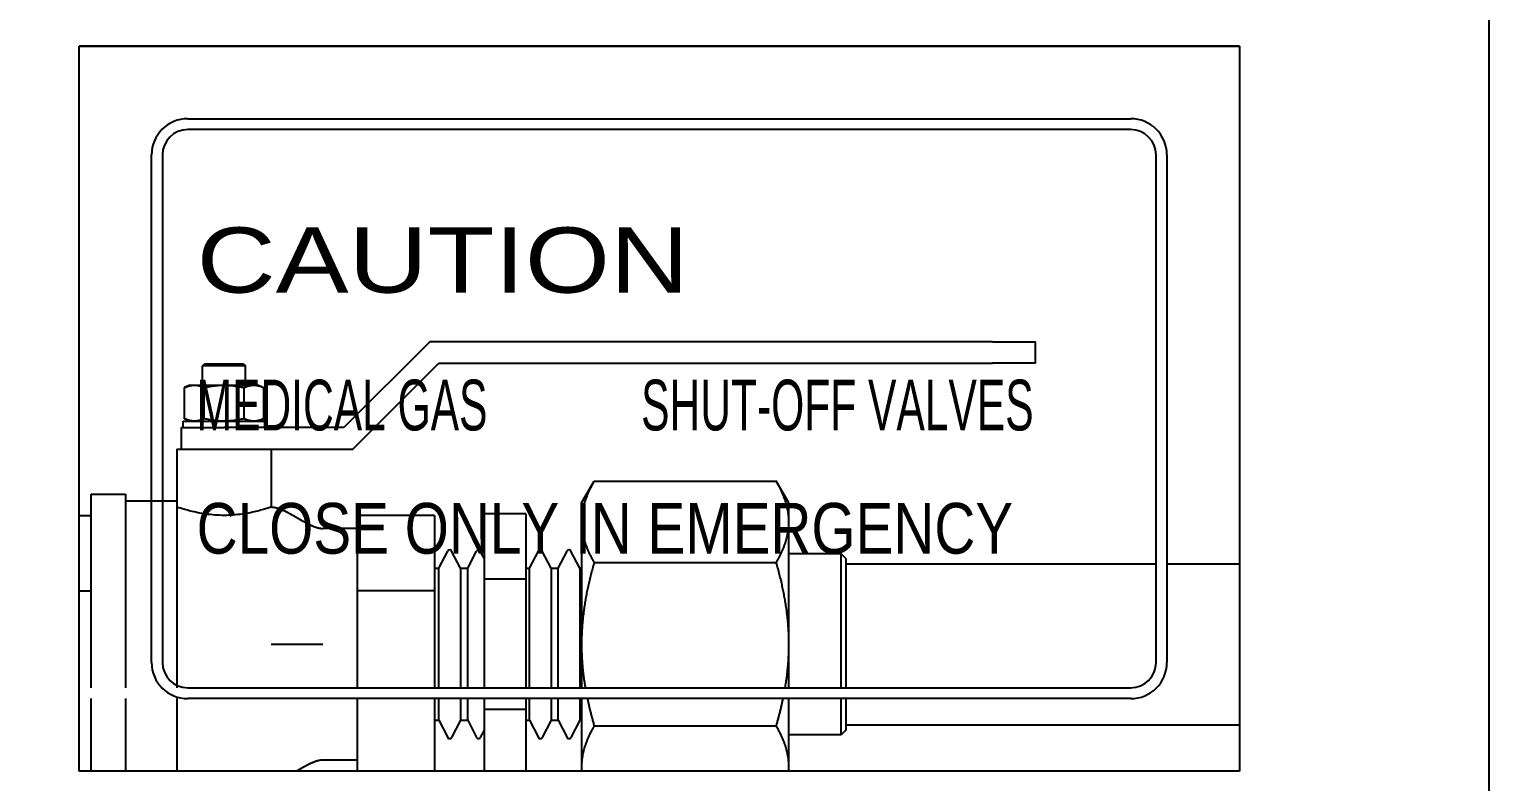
# Model space of a CAD drawing. Header units: millimetres. Extents: x 10903 to 284569, y 2319 to 62017.
# Drawn here: x 239131 to 239634, y 20437 to 20697 of the extents above; entities that cross this region are included whole.
import ezdxf

# ---------------------------------------------------------------- set-up
doc = ezdxf.new("R2010")
doc.units = ezdxf.units.MM
doc.layers.add('cps', color=7, linetype='Continuous')
doc.layers.add('CPST', color=6, linetype='Continuous')
doc.styles.add('SANSSERIF', font='sas_____.pfb', dxfattribs={"height": 10})

msp = doc.modelspace()

# ---------------------------------------------------------------- linework, layer by layer
at = {"layer": 'cps'}
for p, q in [((239548.08, 20690.7), (239148.08, 20690.7)), ((239148.08, 20690.7), (239548.08, 20690.7)), ((239148.08, 20690.7), (239548.08, 20690.7)), ((239548.08, 20690.7), (239148.08, 20690.7)), ((239148.08, 20440.7), (239148.08, 20690.7)), ((239548.08, 20690.7), (239548.08, 20440.7)), ((239548.08, 20690.7), (239548.08, 20440.7)), ((239185.58, 20665.7), (239510.58, 20665.7)), ((239185.58, 20665.7), (239510.58, 20665.7)), ((239510.58, 20661.95), (239185.58, 20661.95)), ((239510.58, 20661.95), (239185.58, 20661.95)), ((239173.08, 20478.2), (239173.08, 20653.2)), ((239173.08, 20478.2), (239173.08, 20653.2)), ((239176.83, 20653.2), (239176.83, 20478.2)), ((239176.83, 20653.2), (239176.83, 20478.2)), ((239519.33, 20478.2), (239519.33, 20653.2)), ((239519.33, 20478.2), (239519.33, 20653.2)), ((239523.08, 20653.2), (239523.08, 20478.2)), ((239523.08, 20653.2), (239523.08, 20478.2)), ((239185.58, 20469.45), (239510.58, 20469.45)), ((239185.58, 20469.45), (239510.58, 20469.45)), ((239510.58, 20465.7), (239185.58, 20465.7)), ((239510.58, 20465.7), (239185.58, 20465.7)), ((239548.08, 20440.7), (239148.08, 20440.7)), ((239548.08, 20440.7), (239148.08, 20440.7))]:
    msp.add_line(p, q, dxfattribs=at)
at = {"layer": 'cps', "color": 8}
for p, q in [((239269, 20588.76), (239239.4, 20559.17)), ((239269, 20588.76), (239239.4, 20559.17)), ((239462.93, 20588.76), (239269, 20588.76)), ((239462.93, 20588.76), (239269, 20588.76)), ((239462.93, 20588.76), (239477.72, 20588.76)), ((239462.93, 20588.76), (239477.72, 20588.76)), ((239477.72, 20581.36), (239477.72, 20588.76)), ((239477.72, 20581.36), (239477.72, 20588.76)), ((239191.42, 20581.22), (239190.68, 20580.48)), ((239191.42, 20581.22), (239190.68, 20580.48)), ((239198.08, 20580.48), (239190.68, 20580.48)), ((239190.68, 20573.82), (239190.68, 20580.48)), ((239190.68, 20573.82), (239190.68, 20580.48)), ((239198.08, 20580.48), (239190.68, 20580.48)), ((239191.42, 20581.22), (239198.08, 20581.22)), ((239191.42, 20581.22), (239198.08, 20581.22)), ((239198.08, 20581.22), (239204.74, 20581.22)), ((239198.08, 20581.22), (239204.74, 20581.22)), ((239205.48, 20580.48), (239198.08, 20580.48)), ((239205.48, 20580.48), (239198.08, 20580.48)), ((239204.74, 20581.22), (239205.48, 20580.48)), ((239204.74, 20581.22), (239205.48, 20580.48)), ((239205.48, 20573.82), (239205.48, 20580.48)), ((239205.48, 20573.82), (239205.48, 20580.48)), ((239242.47, 20551.77), (239272.06, 20581.36)), ((239242.47, 20551.77), (239272.06, 20581.36)), ((239272.06, 20581.36), (239462.93, 20581.36)), ((239272.06, 20581.36), (239462.93, 20581.36)), ((239477.72, 20581.36), (239462.93, 20581.36)), ((239477.72, 20581.36), (239462.93, 20581.36)), ((239186.24, 20573.82), (239184.41, 20572.96)), ((239186.24, 20573.82), (239184.41, 20572.96)), ((239184.41, 20562.25), (239184.41, 20572.96)), ((239184.41, 20562.25), (239184.41, 20572.96)), ((239186.24, 20573.82), (239198.08, 20573.82)), ((239186.24, 20573.82), (239198.08, 20573.82)), ((239191.25, 20562.25), (239191.25, 20572.96)), ((239191.25, 20562.25), (239191.25, 20572.96)), ((239198.08, 20573.82), (239209.92, 20573.82)), ((239198.08, 20573.82), (239209.92, 20573.82)), ((239204.92, 20572.96), (239204.92, 20562.25)), ((239204.92, 20572.96), (239204.92, 20562.25)), ((239209.92, 20573.82), (239211.75, 20572.96)), ((239209.92, 20573.82), (239211.75, 20572.96)), ((239211.75, 20562.25), (239211.75, 20572.96)), ((239211.75, 20562.25), (239211.75, 20572.96)), ((239183.29, 20559.17), (239183.29, 20551.77)), ((239183.29, 20559.17), (239198.08, 20559.17)), ((239183.29, 20559.17), (239198.08, 20559.17)), ((239183.29, 20559.17), (239183.29, 20551.77)), ((239184.02, 20559.17), (239184.02, 20561.39)), ((239184.02, 20561.39), (239198.08, 20561.39)), ((239184.02, 20561.39), (239198.08, 20561.39)), ((239184.02, 20559.17), (239184.02, 20561.39)), ((239186.24, 20561.39), (239184.41, 20562.25)), ((239186.24, 20561.39), (239184.41, 20562.25)), ((239198.08, 20561.39), (239212.14, 20561.39)), ((239198.08, 20561.39), (239212.14, 20561.39)), ((239239.4, 20559.17), (239198.08, 20559.17)), ((239239.4, 20559.17), (239198.08, 20559.17)), ((239209.92, 20561.39), (239211.75, 20562.25)), ((239209.92, 20561.39), (239211.75, 20562.25)), ((239212.14, 20559.17), (239212.14, 20561.39)), ((239212.14, 20559.17), (239212.14, 20561.39)), ((239181.81, 20551.77), (239204.86, 20551.77)), ((239181.81, 20551.77), (239181.81, 20533.93)), ((239181.81, 20551.77), (239181.81, 20533.93)), ((239181.81, 20551.77), (239204.86, 20551.77)), ((239204.86, 20551.77), (239242.47, 20551.77)), ((239204.86, 20551.77), (239242.47, 20551.77)), ((239214.36, 20551.77), (239214.36, 20531.8)), ((239214.36, 20551.77), (239214.36, 20531.8)), ((239321.28, 20533.2), (239325.64, 20540.74)), ((239321.28, 20533.2), (239325.64, 20540.74)), ((239325.64, 20540.74), (239388.43, 20540.74)), ((239325.64, 20540.74), (239388.43, 20540.74)), ((239392.78, 20533.2), (239388.43, 20540.74)), ((239392.78, 20533.2), (239388.43, 20540.74)), ((239152.21, 20469.45), (239152.21, 20536.24)), ((239152.21, 20536.24), (239164.05, 20536.24)), ((239152.21, 20536.24), (239164.05, 20536.24)), ((239152.21, 20469.45), (239152.21, 20536.24)), ((239164.05, 20536.24), (239164.05, 20469.45)), ((239164.05, 20536.24), (239164.05, 20469.45)), ((239164.05, 20533.93), (239181.81, 20533.93)), ((239164.05, 20533.93), (239181.81, 20533.93)), ((239181.81, 20533.93), (239181.81, 20469.45)), ((239181.81, 20533.93), (239181.81, 20469.45)), ((239321.28, 20533.2), (239321.28, 20526.67)), ((239321.28, 20533.2), (239321.28, 20526.67)), ((239392.78, 20526.67), (239392.78, 20533.2)), ((239392.78, 20526.67), (239392.78, 20533.2)), ((239148.08, 20528.84), (239152.21, 20528.84)), ((239148.08, 20528.84), (239152.21, 20528.84)), ((239243.95, 20528.84), (239243.95, 20502.84)), ((239270.58, 20528.84), (239243.95, 20528.84)), ((239270.58, 20528.84), (239243.95, 20528.84)), ((239243.95, 20528.84), (239243.95, 20502.84)), ((239270.58, 20528.84), (239270.58, 20502.84)), ((239270.58, 20528.84), (239270.58, 20502.84)), ((239287.67, 20529.44), (239287.67, 20506.94)), ((239302.14, 20529.44), (239287.67, 20529.44)), ((239302.14, 20529.44), (239287.67, 20529.44)), ((239287.67, 20529.44), (239287.67, 20506.94)), ((239302.14, 20529.44), (239302.14, 20506.94)), ((239302.14, 20529.44), (239302.14, 20506.94)), ((239243.95, 20524.4), (239232.11, 20524.4)), ((239243.95, 20524.4), (239232.11, 20524.4)), ((239321.28, 20526.67), (239321.28, 20484.45)), ((239321.28, 20526.67), (239321.28, 20484.45)), ((239392.78, 20484.45), (239392.78, 20526.67)), ((239392.78, 20484.45), (239392.78, 20526.67)), ((239272.14, 20510.67), (239275.24, 20516.61)), ((239272.14, 20510.67), (239275.24, 20516.61)), ((239279.56, 20510.67), (239276.47, 20516.61)), ((239279.56, 20510.67), (239276.47, 20516.61)), ((239282.04, 20510.67), (239285.13, 20516.61)), ((239282.04, 20510.67), (239285.13, 20516.61)), ((239287.67, 20514.11), (239286.37, 20516.61)), ((239287.67, 20514.11), (239286.37, 20516.61)), ((239303.38, 20510.67), (239306.47, 20516.61)), ((239303.38, 20510.67), (239306.47, 20516.61)), ((239310.8, 20510.67), (239307.71, 20516.61)), ((239310.8, 20510.67), (239307.71, 20516.61)), ((239313.27, 20510.67), (239316.37, 20516.61)), ((239313.27, 20510.67), (239316.37, 20516.61)), ((239320.69, 20510.67), (239317.6, 20516.61)), ((239320.69, 20510.67), (239317.6, 20516.61)), ((239325.64, 20512.6), (239388.43, 20512.6)), ((239325.64, 20512.6), (239388.43, 20512.6)), ((239410.77, 20515.7), (239392.78, 20515.7)), ((239410.77, 20515.7), (239392.78, 20515.7)), ((239410.77, 20511.51), (239410.77, 20515.7)), ((239412.39, 20514.08), (239410.77, 20515.7)), ((239412.39, 20514.08), (239410.77, 20515.7)), ((239410.77, 20511.51), (239410.77, 20515.7)), ((239412.39, 20514.08), (239412.39, 20510.11)), ((239412.39, 20514.08), (239412.39, 20510.11)), ((239270.58, 20510.67), (239272.14, 20510.67)), ((239270.58, 20510.67), (239272.14, 20510.67)), ((239272.14, 20497.56), (239272.14, 20510.67)), ((239272.14, 20497.56), (239272.14, 20510.67)), ((239279.56, 20510.67), (239279.56, 20497.56)), ((239279.56, 20510.67), (239282.04, 20510.67)), ((239279.56, 20510.67), (239282.04, 20510.67)), ((239279.56, 20510.67), (239279.56, 20497.56)), ((239282.04, 20497.56), (239282.04, 20510.67)), ((239282.04, 20497.56), (239282.04, 20510.67)), ((239302.14, 20510.67), (239303.38, 20510.67)), ((239302.14, 20510.67), (239303.38, 20510.67)), ((239303.38, 20497.56), (239303.38, 20510.67)), ((239303.38, 20497.56), (239303.38, 20510.67)), ((239310.8, 20510.67), (239310.8, 20497.56)), ((239310.8, 20510.67), (239313.27, 20510.67)), ((239310.8, 20510.67), (239313.27, 20510.67)), ((239310.8, 20510.67), (239310.8, 20497.56)), ((239313.27, 20497.56), (239313.27, 20510.67)), ((239313.27, 20497.56), (239313.27, 20510.67)), ((239320.69, 20510.67), (239320.69, 20497.56)), ((239320.69, 20510.67), (239321.28, 20510.67)), ((239320.69, 20510.67), (239321.28, 20510.67)), ((239320.69, 20510.67), (239320.69, 20497.56)), ((239410.77, 20469.45), (239410.77, 20511.51)), ((239410.77, 20469.45), (239410.77, 20511.51)), ((239412.39, 20512.23), (239519.33, 20512.23)), ((239412.39, 20512.23), (239519.33, 20512.23)), ((239412.39, 20510.11), (239412.39, 20469.45)), ((239412.39, 20510.11), (239412.39, 20469.45)), ((239523.08, 20512.23), (239548.08, 20512.23)), ((239523.08, 20512.23), (239548.08, 20512.23)), ((239148.08, 20502.84), (239152.21, 20502.84)), ((239148.08, 20502.84), (239152.21, 20502.84)), ((239270.58, 20502.84), (239243.95, 20502.84)), ((239243.95, 20502.84), (239243.95, 20469.45)), ((239243.95, 20502.84), (239243.95, 20469.45)), ((239270.58, 20502.84), (239243.95, 20502.84)), ((239270.58, 20502.84), (239270.58, 20469.45)), ((239270.58, 20502.84), (239270.58, 20469.45)), ((239287.67, 20506.94), (239287.67, 20469.45)), ((239302.14, 20506.94), (239287.67, 20506.94)), ((239302.14, 20506.94), (239287.67, 20506.94)), ((239287.67, 20506.94), (239287.67, 20469.45)), ((239302.14, 20506.94), (239302.14, 20469.45)), ((239302.14, 20506.94), (239302.14, 20469.45)), ((239272.14, 20469.45), (239272.14, 20497.56)), ((239272.14, 20469.45), (239272.14, 20497.56)), ((239279.56, 20497.56), (239279.56, 20469.45)), ((239279.56, 20497.56), (239279.56, 20469.45)), ((239282.04, 20469.45), (239282.04, 20497.56)), ((239282.04, 20469.45), (239282.04, 20497.56)), ((239303.38, 20469.45), (239303.38, 20497.56)), ((239303.38, 20469.45), (239303.38, 20497.56)), ((239310.8, 20497.56), (239310.8, 20469.45)), ((239310.8, 20497.56), (239310.8, 20469.45)), ((239313.27, 20469.45), (239313.27, 20497.56)), ((239313.27, 20469.45), (239313.27, 20497.56)), ((239320.69, 20497.56), (239320.69, 20469.45)), ((239320.69, 20497.56), (239320.69, 20469.45)), ((239321.28, 20484.45), (239321.28, 20469.45)), ((239321.28, 20484.45), (239321.28, 20469.45)), ((239392.78, 20469.45), (239392.78, 20484.45)), ((239392.78, 20469.45), (239392.78, 20484.45)), ((239152.21, 20440.7), (239152.21, 20465.7)), ((239152.21, 20440.7), (239152.21, 20465.7)), ((239164.05, 20465.7), (239164.05, 20440.7)), ((239164.05, 20465.7), (239164.05, 20440.7)), ((239181.81, 20465.7), (239181.81, 20440.7)), ((239181.81, 20465.7), (239181.81, 20440.7)), ((239243.95, 20465.7), (239243.95, 20440.7)), ((239243.95, 20465.7), (239243.95, 20440.7)), ((239270.58, 20465.7), (239270.58, 20440.7)), ((239270.58, 20465.7), (239270.58, 20440.7)), ((239272.14, 20458.23), (239272.14, 20465.7)), ((239272.14, 20458.23), (239272.14, 20465.7)), ((239279.56, 20465.7), (239279.56, 20458.23)), ((239279.56, 20465.7), (239279.56, 20458.23)), ((239282.04, 20458.23), (239282.04, 20465.7)), ((239282.04, 20458.23), (239282.04, 20465.7)), ((239287.67, 20465.7), (239287.67, 20461.96)), ((239287.67, 20465.7), (239287.67, 20461.96)), ((239302.14, 20465.7), (239302.14, 20461.96)), ((239302.14, 20465.7), (239302.14, 20461.96)), ((239303.38, 20458.23), (239303.38, 20465.7)), ((239303.38, 20458.23), (239303.38, 20465.7)), ((239310.8, 20465.7), (239310.8, 20458.23)), ((239310.8, 20465.7), (239310.8, 20458.23)), ((239313.27, 20458.23), (239313.27, 20465.7)), ((239313.27, 20458.23), (239313.27, 20465.7)), ((239320.69, 20465.7), (239320.69, 20458.23)), ((239320.69, 20465.7), (239320.69, 20458.23)), ((239321.28, 20465.7), (239321.28, 20442.23)), ((239321.28, 20465.7), (239321.28, 20442.23)), ((239392.78, 20442.23), (239392.78, 20465.7)), ((239392.78, 20442.23), (239392.78, 20465.7)), ((239410.77, 20453.2), (239410.77, 20465.7)), ((239410.77, 20453.2), (239410.77, 20465.7)), ((239412.39, 20465.7), (239412.39, 20454.83)), ((239412.39, 20465.7), (239412.39, 20454.83)), ((239270.58, 20458.23), (239272.14, 20458.23)), ((239270.58, 20458.23), (239272.14, 20458.23)), ((239272.14, 20458.23), (239275.24, 20452.29)), ((239272.14, 20458.23), (239275.24, 20452.29)), ((239279.56, 20458.23), (239276.47, 20452.29)), ((239279.56, 20458.23), (239276.47, 20452.29)), ((239279.56, 20458.23), (239282.04, 20458.23)), ((239279.56, 20458.23), (239282.04, 20458.23)), ((239282.04, 20458.23), (239285.13, 20452.29)), ((239282.04, 20458.23), (239285.13, 20452.29)), ((239287.67, 20461.96), (239287.67, 20440.7)), ((239302.14, 20461.96), (239287.67, 20461.96)), ((239302.14, 20461.96), (239287.67, 20461.96)), ((239287.67, 20461.96), (239287.67, 20440.7)), ((239302.14, 20461.96), (239302.14, 20440.7)), ((239302.14, 20461.96), (239302.14, 20440.7)), ((239302.14, 20458.23), (239303.38, 20458.23)), ((239302.14, 20458.23), (239303.38, 20458.23)), ((239303.38, 20458.23), (239306.47, 20452.29)), ((239303.38, 20458.23), (239306.47, 20452.29)), ((239310.8, 20458.23), (239307.71, 20452.29)), ((239310.8, 20458.23), (239307.71, 20452.29)), ((239310.8, 20458.23), (239313.27, 20458.23)), ((239310.8, 20458.23), (239313.27, 20458.23)), ((239313.27, 20458.23), (239316.37, 20452.29)), ((239313.27, 20458.23), (239316.37, 20452.29)), ((239320.69, 20458.23), (239317.6, 20452.29)), ((239320.69, 20458.23), (239317.6, 20452.29)), ((239320.69, 20458.23), (239321.28, 20458.23)), ((239320.69, 20458.23), (239321.28, 20458.23)), ((239287.67, 20454.79), (239286.37, 20452.29)), ((239287.67, 20454.79), (239286.37, 20452.29)), ((239325.64, 20456.31), (239388.43, 20456.31)), ((239325.64, 20456.31), (239388.43, 20456.31)), ((239410.77, 20453.2), (239392.78, 20453.2)), ((239410.77, 20453.2), (239392.78, 20453.2)), ((239412.39, 20454.83), (239410.77, 20453.2)), ((239412.39, 20454.83), (239410.77, 20453.2)), ((239412.39, 20456.68), (239548.08, 20456.68)), ((239412.39, 20456.68), (239548.08, 20456.68)), ((239243.95, 20444.5), (239232.11, 20444.5)), ((239243.95, 20444.5), (239232.11, 20444.5)), ((239321.28, 20442.23), (239321.28, 20440.7)), ((239321.28, 20442.23), (239321.28, 20440.7)), ((239392.78, 20440.7), (239392.78, 20442.23)), ((239392.78, 20440.7), (239392.78, 20442.23))]:
    msp.add_line(p, q, dxfattribs=at)
at = {"layer": 'cps'}
for centre, radius, start, end in [((239185.58, 20653.2), 12.5, 90, 180), ((239510.58, 20653.2), 12.5, 0, 90), ((239510.58, 20653.2), 12.5, 0, 90), ((239185.58, 20653.2), 8.75, 90, 180), ((239510.58, 20653.2), 8.75, 0, 90), ((239510.58, 20653.2), 8.75, 0, 90), ((239185.58, 20478.2), 12.5, 180, 270), ((239185.58, 20478.2), 8.75, 180, 270), ((239510.58, 20478.2), 12.5, 270, 0), ((239510.58, 20478.2), 8.75, 270, 0), ((239510.58, 20478.2), 8.75, 270, 0), ((239510.58, 20478.2), 12.5, 270, 0)]:
    msp.add_arc(centre, radius, start, end, dxfattribs=at)
at = {"layer": 'cps', "color": 8}
for centre, start, end in [((239275.85, 20516.29), 27.5, 152.5), ((239275.85, 20516.29), 27.5, 152.5), ((239285.75, 20516.29), 27.5, 152.5), ((239285.75, 20516.29), 27.5, 152.5), ((239307.09, 20516.29), 27.5, 152.5), ((239307.09, 20516.29), 27.5, 152.5), ((239316.98, 20516.29), 27.5, 152.5), ((239316.98, 20516.29), 27.5, 152.5), ((239275.85, 20452.61), 207.5, 332.5), ((239275.85, 20452.61), 207.5, 332.5), ((239285.75, 20452.61), 207.5, 332.5), ((239285.75, 20452.61), 207.5, 332.5), ((239307.09, 20452.61), 207.5, 332.5), ((239307.09, 20452.61), 207.5, 332.5), ((239316.98, 20452.61), 207.5, 332.5), ((239316.98, 20452.61), 207.5, 332.5)]:
    msp.add_arc(centre, 0.697, start, end, dxfattribs=at)
for points, weights in [([(239184.41, 20572.96), (239187.83, 20574.56), (239191.25, 20572.96)], [1, 1.15470053838, 1]), ([(239184.41, 20572.96), (239187.83, 20574.56), (239191.25, 20572.96)], [1, 1.15470053838, 1]), ([(239191.25, 20572.96), (239198.08, 20574.56), (239204.92, 20572.96)], [1, 1.15470053838, 1]), ([(239191.25, 20572.96), (239198.08, 20574.56), (239204.92, 20572.96)], [1, 1.15470053838, 1]), ([(239204.92, 20572.96), (239208.33, 20574.56), (239211.75, 20572.96)], [1, 1.15470053838, 1]), ([(239204.92, 20572.96), (239208.33, 20574.56), (239211.75, 20572.96)], [1, 1.15470053838, 1]), ([(239191.25, 20562.25), (239187.83, 20560.65), (239184.41, 20562.25)], [1, 1.15470053838, 1]), ([(239191.25, 20562.25), (239187.83, 20560.65), (239184.41, 20562.25)], [1, 1.15470053838, 1]), ([(239204.92, 20562.25), (239198.08, 20560.65), (239191.25, 20562.25)], [1, 1.15470053838, 1]), ([(239204.92, 20562.25), (239198.08, 20560.65), (239191.25, 20562.25)], [1, 1.15470053838, 1]), ([(239211.75, 20562.25), (239208.33, 20560.65), (239204.92, 20562.25)], [1, 1.15470053838, 1]), ([(239211.75, 20562.25), (239208.33, 20560.65), (239204.92, 20562.25)], [1, 1.15470053838, 1]), ([(239325.64, 20540.74), (239321.28, 20533.2), (239321.28, 20526.67)], [1.01981541865, 1.04818815859, 1]), ([(239325.64, 20540.74), (239321.28, 20533.2), (239321.28, 20526.67)], [1.01981541865, 1.04818815859, 1]), ([(239392.78, 20526.67), (239392.78, 20533.2), (239388.43, 20540.74)], [1, 1.04818815859, 1.01981541865]), ([(239392.78, 20526.67), (239392.78, 20533.2), (239388.43, 20540.74)], [1, 1.04818815859, 1.01981541865]), ([(239321.28, 20526.67), (239321.28, 20520.14), (239325.64, 20512.6)], [1, 1.04818815859, 1.01981541865]), ([(239321.28, 20526.67), (239321.28, 20520.14), (239325.64, 20512.6)], [1, 1.04818815859, 1.01981541865]), ([(239388.43, 20512.6), (239392.78, 20520.14), (239392.78, 20526.67)], [1.01981541865, 1.04818815859, 1]), ([(239388.43, 20512.6), (239392.78, 20520.14), (239392.78, 20526.67)], [1.01981541865, 1.04818815859, 1]), ([(239325.64, 20512.6), (239321.28, 20497.51), (239321.28, 20484.45)], [1.01981541865, 1.04818815859, 1]), ([(239325.64, 20512.6), (239321.28, 20497.51), (239321.28, 20484.45)], [1.01981541865, 1.04818815859, 1]), ([(239392.78, 20484.45), (239392.78, 20497.51), (239388.43, 20512.6)], [1, 1.04818815859, 1.01981541865]), ([(239392.78, 20484.45), (239392.78, 20497.51), (239388.43, 20512.6)], [1, 1.04818815859, 1.01981541865]), ([(239321.28, 20484.45), (239321.28, 20477.12), (239322.59, 20469.45)], [1, 1.02648243742, 1.02984197653]), ([(239321.28, 20484.45), (239321.28, 20477.12), (239322.59, 20469.45)], [1, 1.02648243742, 1.02984197653]), ([(239391.48, 20469.45), (239392.78, 20477.12), (239392.78, 20484.45)], [1.02984197653, 1.02648243742, 1]), ([(239391.48, 20469.45), (239392.78, 20477.12), (239392.78, 20484.45)], [1.02984197653, 1.02648243742, 1]), ([(239323.29, 20465.7), (239324.23, 20461.18), (239325.64, 20456.31)], [1.03011135966, 1.0288135657, 1.01981541865]), ([(239323.29, 20465.7), (239324.23, 20461.18), (239325.64, 20456.31)], [1.03011135966, 1.0288135657, 1.01981541865]), ([(239388.43, 20456.31), (239389.84, 20461.18), (239390.77, 20465.7)], [1.01981541865, 1.0288135657, 1.03011135966]), ([(239388.43, 20456.31), (239389.84, 20461.18), (239390.77, 20465.7)], [1.01981541865, 1.0288135657, 1.03011135966]), ([(239325.64, 20456.31), (239321.28, 20448.76), (239321.28, 20442.23)], [1.01981541865, 1.04818815859, 1]), ([(239325.64, 20456.31), (239321.28, 20448.76), (239321.28, 20442.23)], [1.01981541865, 1.04818815859, 1]), ([(239392.78, 20442.23), (239392.78, 20448.76), (239388.43, 20456.31)], [1, 1.04818815859, 1.01981541865]), ([(239392.78, 20442.23), (239392.78, 20448.76), (239388.43, 20456.31)], [1, 1.04818815859, 1.01981541865]), ([(239321.28, 20442.23), (239321.28, 20441.47), (239321.34, 20440.7)], [1, 1.00541307684, 1.00986007001]), ([(239321.28, 20442.23), (239321.28, 20441.47), (239321.34, 20440.7)], [1, 1.00541307684, 1.00986007001]), ([(239392.73, 20440.7), (239392.78, 20441.47), (239392.78, 20442.23)], [1.00986007001, 1.00541307684, 1]), ([(239392.73, 20440.7), (239392.78, 20441.47), (239392.78, 20442.23)], [1.00986007001, 1.00541307684, 1])]:
    msp.add_rational_spline(points, weights, degree=2, dxfattribs=at)
for points, degree, knots in [([(239214.36, 20531.8), (239214.36, 20531.8), (239214.26, 20531.76), (239213.84, 20531.62), (239213.52, 20531.52), (239212.69, 20531.25), (239212.17, 20531.09), (239210.98, 20530.74), (239210.31, 20530.56), (239208.87, 20530.2), (239208.06, 20530.01), (239206.29, 20529.66), (239205.33, 20529.49), (239203.33, 20529.21), (239202.29, 20529.1), (239200.18, 20528.95), (239199.11, 20528.91), (239197.05, 20528.91), (239195.99, 20528.95), (239193.88, 20529.1), (239192.83, 20529.21), (239190.83, 20529.49), (239189.87, 20529.66), (239188.1, 20530.01), (239187.29, 20530.2), (239185.85, 20530.56), (239185.18, 20530.74), (239183.99, 20531.09), (239183.47, 20531.25), (239182.64, 20531.52), (239182.32, 20531.62), (239181.9, 20531.76), (239181.81, 20531.8), (239181.81, 20531.8)], 3, [16.722796, 16.722796, 16.722796, 16.722796, 18.812593, 18.812593, 20.90239, 20.90239, 22.992187, 22.992187, 25.081984, 25.081984, 27.172886, 27.172886, 29.263788, 29.263788, 31.354689, 31.354689, 33.445591, 33.445591, 35.536493, 35.536493, 37.627395, 37.627395, 39.718297, 39.718297, 41.809198, 41.809198, 43.898995, 43.898995, 45.988793, 45.988793, 48.07859, 48.07859, 50.168387, 50.168387, 50.168387, 50.168387]), ([(239214.36, 20531.8), (239214.36, 20531.8), (239214.26, 20531.76), (239213.84, 20531.62), (239213.52, 20531.52), (239212.69, 20531.25), (239212.17, 20531.09), (239210.98, 20530.74), (239210.31, 20530.56), (239208.87, 20530.2), (239208.06, 20530.01), (239206.29, 20529.66), (239205.33, 20529.49), (239203.33, 20529.21), (239202.29, 20529.1), (239200.18, 20528.95), (239199.11, 20528.91), (239197.05, 20528.91), (239195.99, 20528.95), (239193.88, 20529.1), (239192.83, 20529.21), (239190.83, 20529.49), (239189.87, 20529.66), (239188.1, 20530.01), (239187.29, 20530.2), (239185.85, 20530.56), (239185.18, 20530.74), (239183.99, 20531.09), (239183.47, 20531.25), (239182.64, 20531.52), (239182.32, 20531.62), (239181.9, 20531.76), (239181.81, 20531.8), (239181.81, 20531.8)], 3, [16.722796, 16.722796, 16.722796, 16.722796, 18.812593, 18.812593, 20.90239, 20.90239, 22.992187, 22.992187, 25.081984, 25.081984, 27.172886, 27.172886, 29.263788, 29.263788, 31.354689, 31.354689, 33.445591, 33.445591, 35.536493, 35.536493, 37.627395, 37.627395, 39.718297, 39.718297, 41.809198, 41.809198, 43.898995, 43.898995, 45.988793, 45.988793, 48.07859, 48.07859, 50.168387, 50.168387, 50.168387, 50.168387]), ([(239214.36, 20531.8), (239214.61, 20531.79), (239214.86, 20531.77), (239215.12, 20531.75), (239215.37, 20531.71), (239215.62, 20531.66), (239215.87, 20531.61), (239216.12, 20531.55), (239216.37, 20531.48), (239216.61, 20531.4), (239216.85, 20531.32), (239217.19, 20531.21), (239217.53, 20531.08), (239217.86, 20530.94), (239218.2, 20530.8), (239218.52, 20530.65), (239218.85, 20530.5), (239219.18, 20530.34), (239219.73, 20530.06), (239220.28, 20529.77), (239220.82, 20529.48), (239221.37, 20529.17), (239221.91, 20528.87), (239222.44, 20528.56), (239222.98, 20528.25), (239223.52, 20527.93), (239224.05, 20527.62), (239224.59, 20527.31), (239225.75, 20526.66), (239226.93, 20526.04), (239228.13, 20525.46), (239228.59, 20525.26), (239229.07, 20525.07), (239229.55, 20524.9), (239230.03, 20524.74), (239230.37, 20524.65), (239230.72, 20524.56), (239231.06, 20524.5), (239231.41, 20524.44), (239231.76, 20524.41), (239232.11, 20524.4)], 1, [0, 0, 0.101689, 0.203377, 0.305066, 0.406755, 0.508443, 0.610132, 0.711821, 0.813509, 0.915198, 1.016887, 1.16095, 1.305013, 1.449076, 1.593139, 1.737202, 1.881265, 2.025327, 2.273548, 2.521768, 2.769988, 3.018208, 3.266428, 3.514648, 3.762868, 4.011088, 4.259308, 4.507528, 5.039454, 5.571381, 6.103307, 6.307206, 6.511106, 6.715005, 6.918904, 7.059297, 7.199689, 7.340081, 7.480474, 7.620866, 7.761258, 7.761258]), ([(239214.36, 20531.8), (239214.61, 20531.79), (239214.86, 20531.77), (239215.12, 20531.75), (239215.37, 20531.71), (239215.62, 20531.66), (239215.87, 20531.61), (239216.12, 20531.55), (239216.37, 20531.48), (239216.61, 20531.4), (239216.85, 20531.32), (239217.19, 20531.21), (239217.53, 20531.08), (239217.86, 20530.94), (239218.2, 20530.8), (239218.52, 20530.65), (239218.85, 20530.5), (239219.18, 20530.34), (239219.73, 20530.06), (239220.28, 20529.77), (239220.82, 20529.48), (239221.37, 20529.17), (239221.91, 20528.87), (239222.44, 20528.56), (239222.98, 20528.25), (239223.52, 20527.93), (239224.05, 20527.62), (239224.59, 20527.31), (239225.75, 20526.66), (239226.93, 20526.04), (239228.13, 20525.46), (239228.59, 20525.26), (239229.07, 20525.07), (239229.55, 20524.9), (239230.03, 20524.74), (239230.37, 20524.65), (239230.72, 20524.56), (239231.06, 20524.5), (239231.41, 20524.44), (239231.76, 20524.41), (239232.11, 20524.4)], 1, [0, 0, 0.101689, 0.203377, 0.305066, 0.406755, 0.508443, 0.610132, 0.711821, 0.813509, 0.915198, 1.016887, 1.16095, 1.305013, 1.449076, 1.593139, 1.737202, 1.881265, 2.025327, 2.273548, 2.521768, 2.769988, 3.018208, 3.266428, 3.514648, 3.762868, 4.011088, 4.259308, 4.507528, 5.039454, 5.571381, 6.103307, 6.307206, 6.511106, 6.715005, 6.918904, 7.059297, 7.199689, 7.340081, 7.480474, 7.620866, 7.761258, 7.761258]), ([(239214.36, 20484.45), (239215.2, 20484.45), (239216.12, 20484.45), (239217.09, 20484.45), (239218.04, 20484.45), (239219.04, 20484.45), (239220.06, 20484.45), (239221.09, 20484.45), (239222.14, 20484.45), (239223.19, 20484.45), (239224.25, 20484.45), (239225.32, 20484.45), (239226.36, 20484.45), (239227.41, 20484.45), (239228.44, 20484.45), (239229.41, 20484.45), (239230.37, 20484.45), (239231.28, 20484.45), (239232.11, 20484.45)], 3, [0, 0, 0, 0, 0.167953, 0.167953, 0.167953, 0.332343, 0.332343, 0.332343, 0.497643, 0.497643, 0.497643, 0.66511, 0.66511, 0.66511, 0.834009, 0.834009, 0.834009, 1, 1, 1, 1]), ([(239214.36, 20484.45), (239215.2, 20484.45), (239216.12, 20484.45), (239217.09, 20484.45), (239218.04, 20484.45), (239219.04, 20484.45), (239220.06, 20484.45), (239221.09, 20484.45), (239222.14, 20484.45), (239223.19, 20484.45), (239224.25, 20484.45), (239225.32, 20484.45), (239226.36, 20484.45), (239227.41, 20484.45), (239228.44, 20484.45), (239229.41, 20484.45), (239230.37, 20484.45), (239231.28, 20484.45), (239232.11, 20484.45)], 3, [0, 0, 0, 0, 0.167953, 0.167953, 0.167953, 0.332343, 0.332343, 0.332343, 0.497643, 0.497643, 0.497643, 0.66511, 0.66511, 0.66511, 0.834009, 0.834009, 0.834009, 1, 1, 1, 1]), ([(239232.11, 20444.5), (239231.86, 20444.5), (239231.6, 20444.48), (239231.35, 20444.45), (239231.1, 20444.41), (239230.85, 20444.37), (239230.6, 20444.31), (239230.35, 20444.25), (239230.1, 20444.18), (239229.86, 20444.11), (239229.61, 20444.03), (239229.27, 20443.91), (239228.94, 20443.78), (239228.6, 20443.65), (239228.27, 20443.5), (239227.94, 20443.36), (239227.62, 20443.2), (239227.29, 20443.05), (239226.74, 20442.77), (239226.19, 20442.48), (239225.64, 20442.18), (239225.1, 20441.88), (239224.56, 20441.57), (239224.02, 20441.26), (239223.49, 20440.95), (239223.06, 20440.7)], 1, [0, 0, 0.101689, 0.203377, 0.305066, 0.406755, 0.508443, 0.610132, 0.711821, 0.813509, 0.915198, 1.016887, 1.16095, 1.305013, 1.449076, 1.593139, 1.737202, 1.881265, 2.025327, 2.273548, 2.521768, 2.769988, 3.018208, 3.266428, 3.514648, 3.762868, 3.961279, 3.961279]), ([(239232.11, 20444.5), (239231.86, 20444.5), (239231.6, 20444.48), (239231.35, 20444.45), (239231.1, 20444.41), (239230.85, 20444.37), (239230.6, 20444.31), (239230.35, 20444.25), (239230.1, 20444.18), (239229.86, 20444.11), (239229.61, 20444.03), (239229.27, 20443.91), (239228.94, 20443.78), (239228.6, 20443.65), (239228.27, 20443.5), (239227.94, 20443.36), (239227.62, 20443.2), (239227.29, 20443.05), (239226.74, 20442.77), (239226.19, 20442.48), (239225.64, 20442.18), (239225.1, 20441.88), (239224.56, 20441.57), (239224.02, 20441.26), (239223.49, 20440.95), (239223.06, 20440.7)], 1, [0, 0, 0.101689, 0.203377, 0.305066, 0.406755, 0.508443, 0.610132, 0.711821, 0.813509, 0.915198, 1.016887, 1.16095, 1.305013, 1.449076, 1.593139, 1.737202, 1.881265, 2.025327, 2.273548, 2.521768, 2.769988, 3.018208, 3.266428, 3.514648, 3.762868, 3.961279, 3.961279])]:
    msp.add_open_spline(points, degree=degree, knots=knots, dxfattribs=at)
at = {"layer": 'CPST', "color": 2}
msp.add_lwpolyline([(239004.96, 21076.96), (239634.02, 21076.96), (239634.02, 18940.7), (239004.96, 18940.7)], close=True, dxfattribs=at)

# ---------------------------------------------------------------- texts
at = {"layer": 'cps', "style": 'SANSSERIF', "width": 1.2}
msp.add_text('CAUTION', height=22.5, dxfattribs=at).set_placement((239188.62, 20605.7))
at = {"layer": 'cps', "color": 8, "style": 'SANSSERIF'}
for s, width, p in [('MEDICAL GAS             SHUT-OFF VALVES', 0.6, (239188.62, 20558.2)), ('CLOSE ONLY IN EMERGENCY', 0.8, (239188.62, 20515.7))]:
    msp.add_text(s, height=17.5, dxfattribs=dict(at, width=width)).set_placement(p)

doc.saveas('drawing.dxf')
